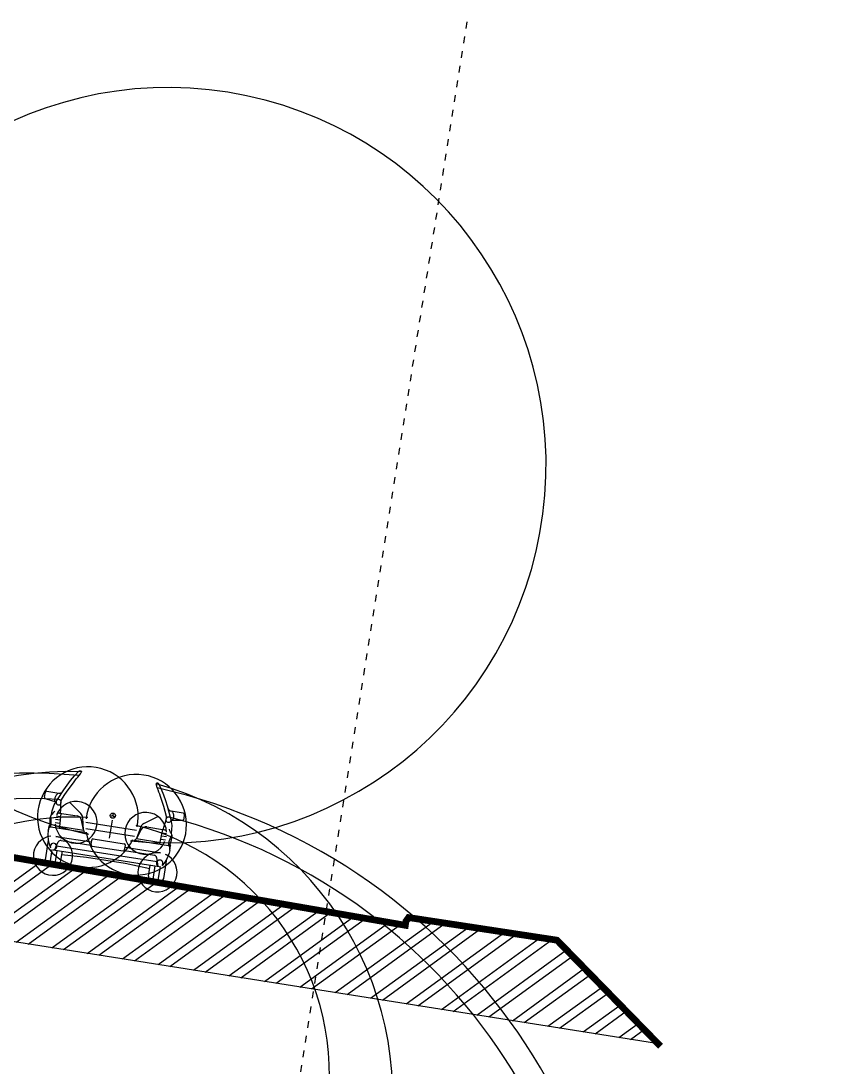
# Model space of a CAD drawing. Extents: x -640655 to -640254, y -1045449 to -1045159.
# Drawn here: x -640437.86 to -640426.05, y -1045316.06 to -1045300.59 of the extents above; entities that cross this region are included whole.
import ezdxf

# ---------------------------------------------------------------- set-up
doc = ezdxf.new("R2010")
doc.units = 0
doc.header["$MEASUREMENT"] = 0
doc.linetypes.add('DASHED1', pattern=[1, 0.3, -0.4, 0.3])
doc.layers.get('0').update_dxf_attribs({"linetype": 'CONTINUOUS'})
doc.layers.add('FLOATING-WINDOWS', color=2, linetype='CONTINUOUS', plot=False)
for name, color, linetype in [('REZY', 14, 'CONTINUOUS'), ('T_srafa', 8, 'CONTINUOUS'), ('T_stafaz', 7, 'CONTINUOUS')]:
    doc.layers.add(name, color=color, linetype=linetype)

# ---------------------------------------------------------------- blocks, each defined once
blk = doc.blocks.new('SYM_AUTO_MERCEDES_MB100-V')
at = {"color": 7, "linetype": 'Continuous'}
for p, q in [((58.2891949415304, 134.9030856039545), (55.9728246660793, 140.6273874512092)), ((-104.3436326118146, 95.40146511369478), (-103.8510270132973, 102.4458414444663)), ((-102.728304827786, 93.36236474003695), (-86.4970860072787, 90.72996723796825)), ((-101.9162226007418, 104.2415458182273), (-84.0520414134108, 104.2415458182273)), ((-66.02395549939774, 93.35755883175874), (-47.1829346971943, 79.66893679170215)), ((47.17126874242217, 79.66289064902955), (66.0122507873008, 93.35166771838544)), ((84.04266214080333, 104.2410807303294), (101.9091687676237, 104.2410807303294)), ((86.48135053340002, 90.72779682777808), (102.7125305965825, 93.3603493591461)), ((103.83168710821, 102.4444461807726), (104.3243314640521, 95.4002248793004)), ((-0.008797912735123637, 83.96758920261858), (-3.353477530425431, 82.03654425057101)), ((-0.009844360505380633, 83.97596078478064), (3.334951529159399, 82.04491583273307)), ((0, 87.83324478059758), (0, 83.9722400815975)), ((-83.00811286926739, 65.63366923841672), (-75.76913601055291, 65.63366923841672)), ((-82.628717416562, 70.45957629624338), (-76.0094701817886, 70.45957629624338)), ((-78.52144867562811, 75.28563838336936), (-52.00671010215563, 75.28563838336936)), ((-76.25999752945309, 75.28470820757357), (-75.2947851120279, 55.98076991766828)), ((-39.67133881566546, 56.22215053667423), (-44.75951669057839, 70.20160754221263)), ((-39.67203644751229, 56.22354580036791), (-43.42173010961688, 73.86463982601)), ((-37.8798589903103, 68.01305892403218), (37.87753355082084, 68.01305892403218)), ((0, 76.92429807694216), (0, 50.19027055961361)), ((43.39828192809816, 73.86805047059454), (39.6484719940191, 56.22695644495245)), ((44.74145577721025, 70.20718859698732), (39.65331665962214, 56.22757656214964)), ((52.00438466266617, 75.28563838336936), (78.51912323613865, 75.28563838336936)), ((75.27315852477592, 55.98139003486548), (76.2383321848763, 75.28517329547147)), ((75.76684932838828, 65.63366923841672), (83.00586494442759, 65.63366923841672)), ((76.00950893911343, 70.45957629624338), (82.62643073439736, 70.45957629624338)), ((-91.02723591937088, 53.59781455816898), (-89.84432360840741, 55.64683680698183)), ((-88.1320637549932, 53.08699301698427), (-91.02591817032686, 53.59734947027109)), ((-91.02002705695355, 53.5965743237746), (-91.02002705695355, 46.32957591921213)), ((-88.12396347410491, 53.08606284118849), (-37.52639218791238, 53.08606284118849)), ((-82.628717416562, 60.80760715129075), (-75.5287630819924, 60.80760715129075)), ((-79.28729341415693, 55.98154506416477), (-39.57417420233085, 55.98154506416477)), ((-75.28606471394242, 55.98154506416477), (-75.28606471394242, 53.08606284118849)), ((-36.36929225528191, 59.10166474182289), (36.36700557311728, 59.10166474182289)), ((37.52410550574775, 53.08606284118849), (88.15462051804096, 53.08606284118849)), ((39.57184876284139, 55.98154506416477), (79.2850067319923, 55.98154506416477)), ((75.28377803177779, 53.08606284118849), (75.28377803177779, 55.98154506416477)), ((75.52643764250294, 60.80760715129075), (82.62643073439736, 60.80760715129075)), ((91.0105315123716, 53.59517906008093), (88.11435165754847, 53.08451254819551)), ((89.82575884981655, 55.63846522481978), (91.00785725695872, 53.5909932689999)), ((91.01766286013927, 46.32957591921213), (91.01766286013927, 53.5965743237746)), ((-85.73488445728336, 39.54890442654538), (-90.14604938216485, 38.36696104870252)), ((-88.75783952160688, 33.37315725973684), (-88.75783952160688, 3.860384581802884)), ((-78.23162140059175, 40.53830141466096), (-25.09614297025224, 40.53830141466096)), ((-77.22536497617759, 20.27116608822135), (-73.59907463631367, 32.91752614910197)), ((-69.88034807674373, 35.71223932753499), (-25.09614297025224, 35.71223932753499)), ((-25.09614297025224, 36.67760677425949), (-25.09614297025224, 43.43393866693655)), ((-23.16614446597492, 45.36436350178693), (23.16381902648546, 45.36436350178693)), ((-23.16614446597492, 34.7471819394091), (23.16381902648546, 34.7471819394091)), ((24.83460854233764, 35.71223932753499), (69.87806139457909, 35.71223932753499)), ((25.0938562880876, 36.67760677425949), (25.0938562880876, 43.43393866693655)), ((25.0938562880876, 40.53830141466096), (78.22925720377746, 40.53830141466096)), ((73.58213768536544, 32.91380544591884), (77.20846678255418, 20.26713532643962)), ((90.13105029745783, 38.37037169328706), (85.7175986904117, 39.55293518832712)), ((88.73904221906707, 3.860384581802884), (88.73904221906707, 33.37269217183894)), ((-81.16539586049447, 20.56944246006941), (-81.16539586049447, -0.0003100585985946656)), ((-79.48053743573107, 20.26915070733048), (79.47825075356643, 20.26915070733048)), ((-75.27897212349957, 27.02563762930684), (75.27660792668529, 27.02563762930684)), ((-73.57291344205724, 20.26884064873189), (-73.57291344205724, -0.0003100585985946656)), ((-65.98271770578465, 15.44200341510943), (-29.1477949500632, 17.37242824995982)), ((-65.98043102362003, 20.26884064873189), (-65.98043102362003, 3.860384581802884)), ((-29.13744674433511, 17.3736684843542), (29.13516006217047, 17.3736684843542)), ((29.12818374370209, 17.3733584257556), (65.96070354528443, 15.44308862020451)), ((65.96167247840505, 3.860384581802884), (65.96167247840505, 20.26884064873189)), ((73.55415489684228, -0.0004650878978919985), (73.55415489684228, 20.26884064873189)), ((81.14659855795468, -0.0004650878978919985), (81.14659855795468, 20.56944246006941)), ((-84.89090495190868, 0), (-69.83321916975734, 0)), ((69.83085497294306, 0), (84.88857951241921, 0))]:
    blk.add_line(p, q, dxfattribs=at)
for points in [[(-84.74951823094952, 94.58957667327465), (-77.62014708683824, 110.1909502080617), (-73.90580010497345, 117.9154400748506), (-69.88271227355801, 125.4760639722823), (-65.08451670298074, 133.3396151205409), (-59.84425508545711, 140.9191525924868)], [(-78.76182160418863, 95.16969631124526), (-75.63693477557712, 102.2194986674922), (-72.30341726743622, 109.1751982390656), (-65.29000803919935, 122.9252118816439), (-63.65313118256847, 126.0321540688618), (-61.89909093299362, 129.0732088038783), (-60.08947267962067, 131.8793941504593), (-58.39035155932191, 134.7418551326853), (-57.08771787197607, 137.6413681174433), (-55.98204890938749, 140.630953125093)], [(-59.84425508545711, 140.9191525924868), (-59.06182221190348, 141.5051633438307), (-58.0357995518289, 141.8380112494221), (-57.03031827391123, 141.8271591984713), (-56.30958706147793, 141.3820700801886), (-56.12866786919794, 141.0216269593223), (-55.98204890938749, 140.630953125093)], [(78.75945740737434, 95.16969631124526), (75.63460933608765, 102.2194986674922), (72.30109182794675, 109.1751982390656), (65.2876825997099, 122.9252118816439), (63.65204597747338, 126.0321540688618), (61.89912969031844, 129.0732088038783), (60.08834871720077, 131.8793941504593), (58.38802611983245, 134.7418551326853), (57.08539243248661, 137.6413681174433), (55.97976222722285, 140.630953125093)], [(59.84192964596766, 140.9191525924868), (59.05992310298709, 141.5051633438307), (58.034675589409, 141.8380112494221), (57.03000821531263, 141.8271591984713), (56.30966457612757, 141.3820700801886), (56.12870662652276, 141.0216269593223), (55.98208766671231, 140.630953125093)], [(84.7472703061097, 94.58957667327465), (77.61782164734878, 110.1909502080617), (73.90343590815917, 117.9154400748506), (69.88038683406855, 125.4760639722823), (65.08219126349128, 133.3396151205409), (59.84192964596766, 140.9191525924868)], [(-89.75785601672432, 71.26836415067757), (-89.55383745884903, 77.17234495581789), (-88.80027879228952, 83.00718269347162), (-88.08326828303936, 85.99165173424457), (-87.1490229681488, 88.92372087185502), (-84.74951823094952, 94.58957667327465)], [(-85.14081218237598, 104.2412357596287), (-86.49414045059204, 102.6360623947041), (-87.55496718835887, 100.8197391241366), (-88.34712815044342, 98.80110261798599), (-88.8945366062623, 96.58898954631235), (-89.11700365075397, 94.13177515244962), (-88.92317826930748, 93.0169594612025), (-88.41379074914127, 92.0807375227459), (-87.5155122316877, 91.336751915418), (-86.46739789646325, 90.72593647618652)], [(-76.83186185723613, 75.28563838336936), (-77.21505552777431, 80.26890017998282), (-78.01450286692584, 85.23712413456445), (-78.70511963797063, 90.20069721016715), (-78.84553742580918, 92.68380149701254), (-78.76182160418863, 95.16969631124526)], [(76.82953641774667, 75.28563838336936), (77.21273008828486, 80.26890017998282), (78.0122161847612, 85.23712413456445), (78.70279419848117, 90.20069721016715), (78.84325074364455, 92.68380149701254), (78.75945740737434, 95.16969631124526)], [(89.75549181991003, 71.26836415067757), (89.5515507766844, 77.17234495581789), (88.79791459547523, 83.00718269347162), (88.08094284354989, 85.99165173424457), (87.14673628598418, 88.92372087185502), (84.7472703061097, 94.58957667327465)], [(85.1384479855617, 104.2412357596287), (86.49189252575223, 102.6360623947041), (87.55260299154459, 100.8197391241366), (88.34484146827879, 98.80110261798599), (88.89221116677284, 96.58898954631235), (89.11471696858933, 94.13177515244962), (88.92089158714285, 93.0169594612025), (88.41146530965182, 92.0807375227459), (87.51314803487341, 91.336751915418), (86.46503369964897, 90.72593647618652)], [(-90.7301997819172, 69.49451890811748), (-91.00254750345778, 67.0583884989592), (-91.01254689326247, 64.59822854840982), (-90.52048389729272, 59.67341279763146), (-89.99675616694151, 56.45857021810266), (-89.29040392201804, 53.29132163345815)], [(-90.7301997819172, 69.49451890811748), (-89.6109657556401, 71.47765370472897), (-88.18899826516014, 73.3125804912122), (-86.83113538993962, 75.16890132099847), (-85.90417645211605, 77.21606321821974)], [(-88.12396347410491, 53.08606284118849), (-88.39197037526517, 59.02647553166369), (-89.39171556910884, 64.89200907057827), (-90.00291858158857, 67.21109235876708), (-90.7301997819172, 69.49451890811748)], [(90.72783558510291, 69.49451890811748), (89.60867907347546, 71.47765370472897), (88.18667282567068, 73.3125804912122), (86.82880995045016, 75.16890132099847), (85.9018510126266, 77.21606321821974)], [(88.12159927729063, 53.08606284118849), (88.3896449357757, 59.02647553166369), (89.38939012961939, 64.89200907057827), (90.00055438477429, 67.21109235876708), (90.72783558510291, 69.49451890811748)], [(90.72783558510291, 69.49451890811748), (91.00022206396832, 67.0583884989592), (91.01026021109783, 64.59822854840982), (90.5181972151281, 59.67341279763146), (89.99446948477687, 56.45857021810266), (89.28803972520376, 53.29132163345815)], [(-91.02002705695355, 46.33376171029315), (-90.91193287801849, 48.42200637182823), (-90.49040821322905, 50.62822833012857), (-90.11655505797353, 51.59530109914534), (-89.30063585577166, 52.6727547292618), (-88.76125016619142, 52.97754233168035), (-88.12396347410491, 53.08606284118849)], [(91.01766286013927, 46.33376171029315), (90.9095686812042, 48.42200637182823), (90.48808277373958, 50.62822833012857), (90.11426837580889, 51.59530109914534), (89.29838793093185, 52.6727547292618), (88.75892472670196, 52.97754233168035), (88.12159927729063, 53.08606284118849)], [(-91.02002705695355, 46.32957591921213), (-90.79818012965907, 42.39121159986269), (-90.16290881846342, 38.48230284737974), (-89.15971422271039, 34.6361809611122), (-87.83413619906854, 30.88633226970832), (-85.88568920817484, 26.58705974159469), (-83.55238198177551, 22.50405308600083)], [(91.01766286013927, 46.32957591921213), (90.79589344749444, 42.39121159986269), (90.16058337897397, 38.48230284737974), (89.15746629787057, 34.6361809611122), (87.8318495169039, 30.88633226970832), (85.8834025260102, 26.58705974159469), (83.55013405693569, 22.50405308600083)]]:
    blk.add_lwpolyline(points, dxfattribs=at)
blk.add_circle((0, 83.9722400815975), 3.860800011878345, dxfattribs=at)
for centre, radius, start, end in [((0, -335.2148929330452), 479.1274675083394, 83.2901680978302, 96.70980276018027), ((0, -747.3942365315506), 884.0662064404877, 86.21305193048879, 93.78697356903506), ((-102.4087506846094, 95.2667446526054), 1.930400005939173, 176.0000003441868, 260.2481024731113), ((-101.9162226007418, 102.3112760126762), 1.930400005939173, 90.01386778849329, 176.0010112121839), ((-82.19513922375218, 90.96328633341074), 3.860800011878345, 95.58931705702885, 144.3446963338189), ((-84.0520414134108, 110.0328203227784), 5.791200017817518, 269.9968861169838, 331.0453081638545), ((0, -748.9141437818618), 847.7505155654378, 84.40766900831434, 95.58943317024475), ((84.04971597392135, 110.0328203227784), 5.791200017817518, 208.898002632525, 270.0032245325336), ((82.19517798107701, 90.96328633341074), 3.860800011878345, 35.65534965627242, 84.41068795192749), ((101.9162226007418, 102.3112760126762), 1.930400005939173, 3.999027947718276, 89.98610306951718), ((102.4063477304703, 95.2667446526054), 1.930400005939173, 279.7518988933794, 364.0000146826823), ((-52.85270498842118, 71.85980092749689), 9.652000029695863, 11.99991068769757, 53.99995027626812), ((52.85270498842118, 71.85980092749689), 9.652000029695863, 126.000105959107, 168.0001139580526), ((-52.07271382633147, 65.63366923841672), 30.93452700312738, 167.6486051026071, 193.9434127278088), ((-78.52144867562811, 71.42478871366858), 3.860800011878345, 89.99960635350631, 167.6485094799587), ((-52.00671010215563, 67.5639390439678), 7.72160002375669, 19.9999413615779, 89.99981808937058), ((-36.32693049924892, 73.2491735077996), 1.930400005939173, 95.49981425814501, 182.1629073530459), ((36.1172921292741, 75.98466549390103), 74.42602514209366, 182.1625112020741, 197.3586029354636), ((0, -304.0019139297174), 380.9262895213092, 84.49993120362286, 95.50003282419844), ((-36.11961756876356, 75.98466549390103), 74.42602514209366, 342.6413847706488, 357.8375174851733), ((36.32460505975946, 73.2491735077996), 1.930400005939173, 357.8371076738231, 444.500159787589), ((52.00438466266617, 67.5639390439678), 7.72160002375669, 90.00015276863991, 160.0000090058651), ((78.51912323613865, 71.42478871366858), 3.860800011878345, 12.35148016107199, 90.00035767431501), ((52.07042714416684, 65.63366923841672), 30.93452700312738, 346.0566159594385, 372.3513689431269), ((-79.28729341415693, 58.87718231644035), 2.895600008908759, 193.9435083504572, 270.0001099662721), ((-32.40813862893576, 58.86633026548954), 7.72160002375669, 200.0001102950743, 266.6261877615825), ((-31.2346443479046, 54.93153162002394), 3.860800011878345, 197.3589034637871, 266.7713156210669), ((0, 608.5575925165249), 558.3677095301596, 266.6261877615825, 273.2290135945039), ((31.23231890841514, 54.93153162002394), 3.860800011878345, 273.2287130661804, 342.6411115630819), ((32.40581318944631, 58.86633026548954), 7.72160002375669, 273.3738955671782, 339.9999047317947), ((79.2850067319923, 58.87718231644035), 2.895600008908759, 269.9999187209753, 346.0565066764118), ((-78.23162140059175, 11.58223895050373), 28.95598979417318, 89.99998201391065, 105.0000063369858), ((-69.88034807674373, 31.85154468713352), 3.860800011878345, 89.99987273088394, 163.999904387608), ((-23.16614446597492, 43.43393866693655), 1.930400005939173, 89.99998201391065, 180.0000050089563), ((-23.16614446597492, 36.67760677425949), 1.930400005939173, 180.0000050089563, 270.0000006832453), ((23.16381902648546, 43.43393866693655), 1.930400005939173, 0, 89.99998201391065), ((23.16381902648546, 36.67760677425949), 1.930400005939173, 270.0000006832453, 360.0000100179126), ((69.87806139457909, 31.85154468713352), 3.860800011878345, 16.00004939492961, 90.00009129693738), ((78.22925720377746, 11.58223895050373), 28.95598979417318, 74.99996452102471, 89.99998201391065), ((-79.48053743573107, 25.09521279445645), 4.826000014847931, 212.4715029647623, 270.0004104945955), ((79.47825075356643, 25.09521279445645), 4.826000014847931, 269.9997001549219, 327.528525722485), ((-84.89090495190868, 3.860849669700777), 3.860800011878345, 180.0000050089563, 270.0000006832453), ((-69.83321916975734, 3.860849669700777), 3.860800011878345, 270.0000006832453, 360.0000100179126), ((69.83085497294306, 3.860849669700777), 3.860800011878345, 180.0000050089563, 269.9999187209753), ((84.88857951241921, 3.860849669700777), 3.860800011878345, 270.0000006832453, 360.0000100179126)]:
    blk.add_arc(centre, radius, start, end, dxfattribs=at)

msp = doc.modelspace()

# ---------------------------------------------------------------- hatches: boundary and pattern name
at = {"layer": 'T_srafa', "linetype": 'Continuous'}
h = msp.add_hatch(dxfattribs=at)
h.set_pattern_fill('ANSI32', color=256, style=0)
h.set_pattern_definition([(35.99993614890274, (0, 0), (-0.2204191315177348, 0.3033816185284922), []), (35.99993614890274, (0.1746002497224242, -0.02765416229051452), (-0.2204191315177348, 0.3033816185284922), [])])
h.paths.add_polyline_path([(-640439.8403133317, -1045311.239025455), (-640440.087222857, -1045311.199918546), (-640440.1028664137, -1045311.298687362), (-640441.8313198371, -1045311.024925259), (-640441.6438241085, -1045309.841132359), (-640441.8585575483, -1045309.807121678), (-640441.7646962091, -1045309.214508777), (-640442.2155975229, -1045309.14309251), (-640446.1920554388, -1045308.513278905), (-640446.0669069861, -1045307.723128372), (-640465.7712858985, -1045304.602238836), (-640465.588959864, -1045303.451085861), (-640472.6142472159, -1045301.063347131), (-640473.7966021337, -1045308.528388439), (-640468.92556263, -1045309.299890869), (-640433.5318574633, -1045314.905743487), (-640433.3499279037, -1045313.75709374), (-640438.0948669153, -1045312.936363064), (-640438.0858248015, -1045312.877048089), (-640438.1064398543, -1045312.8132125), (-640438.1756407851, -1045312.802663348), (-640440.0281171154, -1045312.424763325)])
h.paths.add_polyline_path([(-640429.9390857178, -1045314.179649402), (-640432.1337331302, -1045313.845092223), (-640432.1724323512, -1045313.899886199), (-640432.1814744058, -1045313.959200791), (-640433.3499279039, -1045313.75709374), (-640433.5318574634, -1045314.905743487), (-640428.4438033814, -1045315.711617899)])

# ---------------------------------------------------------------- linework, layer by layer
at = {"layer": 'FLOATING-WINDOWS', "linetype": 'DASHED1', "ltscale": 0.3}
msp.add_lwpolyline([(-640518.3084473783, -1045313.197913403), (-640435.3426414126, -1045326.338500927), (-640426.0503688065, -1045267.669823851), (-640509.0161747722, -1045254.529236327)], close=True, dxfattribs=at)
at = {"layer": 'FLOATING-WINDOWS', "ltscale": 0.3}
msp.add_lwpolyline([(-640428.4032054781, -1045315.718048021), (-640468.92556263, -1045309.299890869), (-640473.7966021337, -1045308.528388439), (-640472.6094553533, -1045301.033092719)], dxfattribs=at)
at = {"layer": 'REZY', "color": 6, "linetype": 'Continuous', "const_width": 0.09999999999999998}
msp.add_lwpolyline([(-640440.0281171155, -1045312.424763325), (-640438.1756407935, -1045312.802663346), (-640438.1064398543, -1045312.813212499), (-640438.0858248016, -1045312.877048089), (-640438.0948669151, -1045312.936363064), (-640432.1814744058, -1045313.959200791), (-640432.1724323513, -1045313.899886199), (-640432.1337331303, -1045313.845092224), (-640429.9390857179, -1045314.179649402), (-640428.4079973393, -1045315.748302428)], dxfattribs=at)

# ---------------------------------------------------------------- block references
at = {"layer": 'T_stafaz', "xscale": 0.01000000006678168, "yscale": 0.009999999818660399, "zscale": 0.01, "rotation": 350.9999360575461}
msp.add_blockref('SYM_AUTO_MERCEDES_MB100-V', (-640436.6365113553, -1045313.167342423), dxfattribs=at)

doc.saveas('drawing.dxf')
